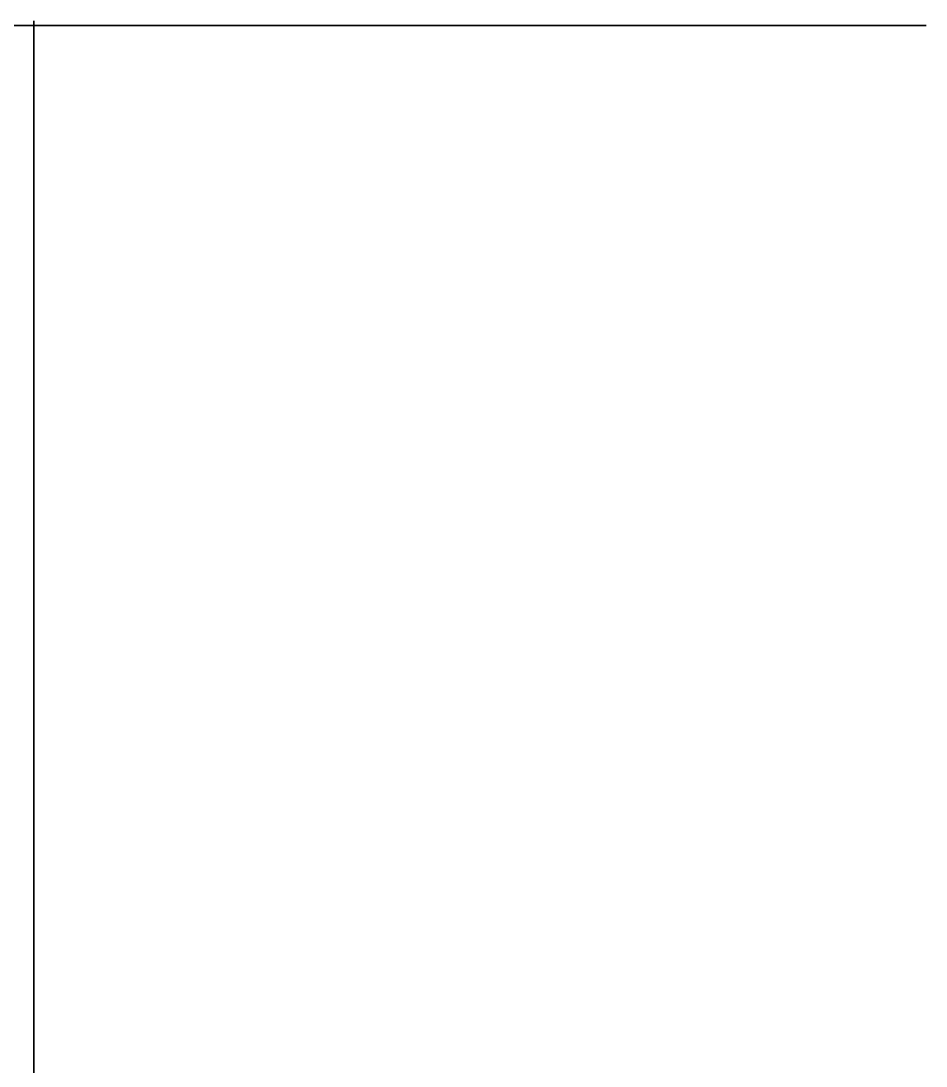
# Model space of a CAD drawing. Extents: x 11992 to 29481, y -6727 to 6811.
# Drawn here: x 14789.47 to 14799.97, y 1863.53 to 1875.65 of the extents above; entities that cross this region are included whole.
import ezdxf

# ---------------------------------------------------------------- set-up
doc = ezdxf.new("R2010")
doc.units = 0
doc.header["$MEASUREMENT"] = 0
doc.layers.get('0').update_dxf_attribs({"color": 8, "linetype": 'CONTINUOUS'})

msp = doc.modelspace()

# ---------------------------------------------------------------- linework, layer by layer
for p, q in [((14789.232, 1875.597, -1947.149), (14789.537, 1875.597, -1948.155)), ((14789.592, 1875.597, -2113.216), (14789.291, 1875.597, -2114.229)), ((14789.537, 1875.597, -1948.155), (14789.845, 1875.597, -1949.16)), ((14789.896, 1875.597, -2112.203), (14789.592, 1875.597, -2113.216)), ((14789.625, 1875.478, -2018.859), (14789.625, 1875.648, -2031.655)), ((14789.625, 1875.648, -2031.655), (14789.625, 1875.435, -2044.45)), ((14789.845, 1875.597, -1949.16), (14790.155, 1875.597, -1950.165)), ((14790.202, 1875.597, -2111.191), (14789.896, 1875.597, -2112.203)), ((14790.155, 1875.597, -1950.165), (14790.466, 1875.597, -1951.169)), ((14790.508, 1875.597, -2110.179), (14790.202, 1875.597, -2111.191)), ((14790.466, 1875.597, -1951.169), (14790.778, 1875.597, -1952.173)), ((14790.815, 1875.597, -2109.167), (14790.508, 1875.597, -2110.179)), ((14790.778, 1875.597, -1952.173), (14791.089, 1875.597, -1953.177)), ((14791.122, 1875.597, -2108.156), (14790.815, 1875.597, -2109.167)), ((14791.089, 1875.597, -1953.177), (14791.398, 1875.597, -1954.181)), ((14791.427, 1875.597, -2107.144), (14791.122, 1875.597, -2108.156)), ((14791.398, 1875.597, -1954.181), (14791.706, 1875.597, -1955.187)), ((14791.73, 1875.597, -2106.131), (14791.427, 1875.597, -2107.144)), ((14791.706, 1875.597, -1955.187), (14792.01, 1875.597, -1956.193)), ((14792.031, 1875.597, -2105.117), (14791.73, 1875.597, -2106.131)), ((14792.01, 1875.597, -1956.193), (14792.311, 1875.597, -1957.2)), ((14792.327, 1875.597, -2104.103), (14792.031, 1875.597, -2105.117)), ((14792.311, 1875.597, -1957.2), (14792.608, 1875.597, -1958.208)), ((14792.619, 1875.597, -2103.087), (14792.327, 1875.597, -2104.103)), ((14792.608, 1875.597, -1958.208), (14792.734, 1875.597, -1958.642)), ((14792.746, 1875.597, -2102.642), (14792.619, 1875.597, -2103.087)), ((14792.734, 1875.597, -1958.642), (14792.858, 1875.597, -1959.075)), ((14792.87, 1875.597, -2102.198), (14792.746, 1875.597, -2102.642)), ((14792.858, 1875.597, -1959.075), (14792.982, 1875.597, -1959.509)), ((14792.994, 1875.597, -2101.752), (14792.87, 1875.597, -2102.198)), ((14792.982, 1875.597, -1959.509), (14793.105, 1875.597, -1959.944)), ((14793.117, 1875.597, -2101.307), (14792.994, 1875.597, -2101.752)), ((14793.105, 1875.597, -1959.944), (14793.226, 1875.597, -1960.379)), ((14793.238, 1875.597, -2100.861), (14793.117, 1875.597, -2101.307)), ((14793.226, 1875.597, -1960.379), (14793.346, 1875.597, -1960.814)), ((14793.358, 1875.597, -2100.415), (14793.238, 1875.597, -2100.861)), ((14793.346, 1875.597, -1960.814), (14793.465, 1875.597, -1961.249)), ((14793.478, 1875.597, -2099.969), (14793.358, 1875.597, -2100.415)), ((14793.465, 1875.597, -1961.249), (14793.583, 1875.597, -1961.685)), ((14793.595, 1875.597, -2099.522), (14793.478, 1875.597, -2099.969)), ((14793.583, 1875.597, -1961.685), (14793.7, 1875.597, -1962.121)), ((14793.712, 1875.597, -2099.075), (14793.595, 1875.597, -2099.522)), ((14793.7, 1875.597, -1962.121), (14793.815, 1875.597, -1962.557)), ((14793.827, 1875.597, -2098.628), (14793.712, 1875.597, -2099.075)), ((14793.815, 1875.597, -1962.557), (14793.928, 1875.597, -1962.994)), ((14793.941, 1875.597, -2098.18), (14793.827, 1875.597, -2098.628)), ((14793.928, 1875.597, -1962.994), (14794.041, 1875.597, -1963.431)), ((14794.053, 1875.597, -2097.732), (14793.941, 1875.597, -2098.18)), ((14794.041, 1875.597, -1963.431), (14794.357, 1875.597, -1964.697)), ((14794.369, 1875.597, -2096.442), (14794.053, 1875.597, -2097.732)), ((14794.357, 1875.597, -1964.697), (14794.661, 1875.597, -1965.967)), ((14794.672, 1875.597, -2095.149), (14794.369, 1875.597, -2096.442)), ((14794.661, 1875.597, -1965.967), (14794.953, 1875.597, -1967.239)), ((14794.964, 1875.597, -2093.853), (14794.672, 1875.597, -2095.149)), ((14794.953, 1875.597, -1967.239), (14795.233, 1875.597, -1968.514)), ((14795.244, 1875.597, -2092.555), (14794.964, 1875.597, -2093.853)), ((14795.233, 1875.597, -1968.514), (14795.501, 1875.597, -1969.791)), ((14795.513, 1875.597, -2091.255), (14795.244, 1875.597, -2092.555)), ((14795.501, 1875.597, -1969.791), (14795.757, 1875.597, -1971.071)), ((14795.77, 1875.597, -2089.952), (14795.513, 1875.597, -2091.255)), ((14795.757, 1875.597, -1971.071), (14796.002, 1875.597, -1972.354)), ((14796.015, 1875.597, -2088.647), (14795.77, 1875.597, -2089.952)), ((14796.002, 1875.597, -1972.354), (14796.236, 1875.597, -1973.638)), ((14796.249, 1875.597, -2087.34), (14796.015, 1875.597, -2088.647)), ((14796.236, 1875.597, -1973.638), (14796.458, 1875.597, -1974.924)), ((14796.472, 1875.597, -2086.03), (14796.249, 1875.597, -2087.34)), ((14796.458, 1875.597, -1974.924), (14796.67, 1875.597, -1976.212)), ((14796.683, 1875.597, -2084.719), (14796.472, 1875.597, -2086.03)), ((14796.67, 1875.597, -1976.212), (14796.87, 1875.597, -1977.502)), ((14796.884, 1875.597, -2083.407), (14796.683, 1875.597, -2084.719)), ((14796.87, 1875.597, -1977.502), (14797.06, 1875.597, -1978.794)), ((14797.072, 1875.597, -2082.092), (14796.884, 1875.597, -2083.407)), ((14797.06, 1875.597, -1978.794), (14797.18, 1875.597, -1979.657)), ((14797.193, 1875.597, -2081.215), (14797.072, 1875.597, -2082.092)), ((14797.18, 1875.597, -1979.657), (14797.296, 1875.597, -1980.52)), ((14797.308, 1875.597, -2080.336), (14797.193, 1875.597, -2081.215)), ((14797.296, 1875.597, -1980.52), (14797.408, 1875.597, -1981.384)), ((14797.418, 1875.597, -2079.458), (14797.308, 1875.597, -2080.336)), ((14797.408, 1875.597, -1981.384), (14797.515, 1875.597, -1982.248)), ((14797.525, 1875.597, -2078.578), (14797.418, 1875.597, -2079.458)), ((14797.515, 1875.597, -1982.248), (14797.618, 1875.597, -1983.113)), ((14797.627, 1875.597, -2077.699), (14797.525, 1875.597, -2078.578)), ((14797.618, 1875.597, -1983.113), (14797.718, 1875.597, -1983.979)), ((14797.725, 1875.597, -2076.818), (14797.627, 1875.597, -2077.699)), ((14797.718, 1875.597, -1983.979), (14797.813, 1875.597, -1984.845)), ((14797.819, 1875.597, -2075.938), (14797.725, 1875.597, -2076.818)), ((14797.813, 1875.597, -1984.845), (14797.905, 1875.597, -1985.711)), ((14797.91, 1875.597, -2075.057), (14797.819, 1875.597, -2075.938)), ((14797.905, 1875.597, -1985.711), (14797.993, 1875.597, -1986.577)), ((14797.998, 1875.597, -2074.175), (14797.91, 1875.597, -2075.057)), ((14797.993, 1875.597, -1986.577), (14798.079, 1875.597, -1987.444)), ((14798.083, 1875.597, -2073.293), (14797.998, 1875.597, -2074.175)), ((14798.079, 1875.597, -1987.444), (14798.161, 1875.597, -1988.312)), ((14798.165, 1875.597, -2072.411), (14798.083, 1875.597, -2073.293)), ((14798.161, 1875.597, -1988.312), (14798.24, 1875.597, -1989.179)), ((14798.245, 1875.597, -2071.529), (14798.165, 1875.597, -2072.411)), ((14798.24, 1875.597, -1989.179), (14798.277, 1875.597, -1989.597)), ((14798.343, 1875.597, -2070.399), (14798.245, 1875.597, -2071.529)), ((14798.277, 1875.597, -1989.597), (14798.314, 1875.597, -1990.015)), ((14798.314, 1875.597, -1990.015), (14798.349, 1875.597, -1990.432)), ((14798.438, 1875.597, -2069.269), (14798.343, 1875.597, -2070.399)), ((14798.349, 1875.597, -1990.432), (14798.385, 1875.597, -1990.85)), ((14798.385, 1875.597, -1990.85), (14798.419, 1875.597, -1991.268)), ((14798.419, 1875.597, -1991.268), (14798.453, 1875.597, -1991.686)), ((14798.529, 1875.597, -2068.138), (14798.438, 1875.597, -2069.269)), ((14798.453, 1875.597, -1991.686), (14798.487, 1875.597, -1992.104)), ((14798.487, 1875.597, -1992.104), (14798.52, 1875.597, -1992.522)), ((14798.52, 1875.597, -1992.522), (14798.553, 1875.597, -1992.94)), ((14798.616, 1875.597, -2067.007), (14798.529, 1875.597, -2068.138)), ((14798.553, 1875.597, -1992.94), (14798.585, 1875.597, -1993.358)), ((14798.585, 1875.597, -1993.358), (14798.616, 1875.597, -1993.776)), ((14798.616, 1875.597, -1993.776), (14798.648, 1875.597, -1994.194)), ((14798.7, 1875.597, -2065.876), (14798.616, 1875.597, -2067.007)), ((14798.648, 1875.597, -1994.194), (14798.695, 1875.597, -1994.834)), ((14798.695, 1875.597, -1994.834), (14798.741, 1875.597, -1995.475)), ((14798.781, 1875.597, -2064.745), (14798.7, 1875.597, -2065.876)), ((14798.741, 1875.597, -1995.475), (14798.786, 1875.597, -1996.115)), ((14798.859, 1875.597, -2063.613), (14798.781, 1875.597, -2064.745)), ((14798.786, 1875.597, -1996.115), (14798.83, 1875.597, -1996.756)), ((14798.83, 1875.597, -1996.756), (14798.874, 1875.597, -1997.397)), ((14798.934, 1875.597, -2062.481), (14798.859, 1875.597, -2063.613)), ((14798.874, 1875.597, -1997.397), (14798.916, 1875.597, -1998.037)), ((14798.916, 1875.597, -1998.037), (14798.957, 1875.597, -1998.678)), ((14799.005, 1875.597, -2061.349), (14798.934, 1875.597, -2062.481)), ((14798.957, 1875.597, -1998.678), (14798.998, 1875.597, -1999.319)), ((14798.998, 1875.597, -1999.319), (14799.038, 1875.597, -1999.96)), ((14799.074, 1875.597, -2060.217), (14799.005, 1875.597, -2061.349)), ((14799.038, 1875.597, -1999.96), (14799.077, 1875.597, -2000.601)), ((14799.141, 1875.597, -2059.084), (14799.074, 1875.597, -2060.217)), ((14799.077, 1875.597, -2000.601), (14799.114, 1875.597, -2001.242)), ((14799.114, 1875.597, -2001.242), (14799.152, 1875.597, -2001.883)), ((14799.204, 1875.597, -2057.952), (14799.141, 1875.597, -2059.084)), ((14799.152, 1875.597, -2001.883), (14799.28, 1875.597, -2004.214)), ((14799.327, 1875.597, -2055.615), (14799.204, 1875.597, -2057.952)), ((14799.28, 1875.597, -2004.214), (14799.398, 1875.597, -2006.546)), ((14799.44, 1875.597, -2053.278), (14799.327, 1875.597, -2055.615)), ((14799.398, 1875.597, -2006.546), (14799.504, 1875.597, -2008.879)), ((14799.543, 1875.597, -2050.941), (14799.44, 1875.597, -2053.278)), ((14799.504, 1875.597, -2008.879), (14799.6, 1875.597, -2011.212)), ((14799.634, 1875.597, -2048.602), (14799.543, 1875.597, -2050.941)), ((14799.6, 1875.597, -2011.212), (14799.686, 1875.597, -2013.546)), ((14799.715, 1875.597, -2046.264), (14799.634, 1875.597, -2048.602)), ((14799.686, 1875.597, -2013.546), (14799.759, 1875.597, -2015.88)), ((14799.784, 1875.597, -2043.925), (14799.715, 1875.597, -2046.264)), ((14799.759, 1875.597, -2015.88), (14799.823, 1875.597, -2018.214)), ((14799.843, 1875.597, -2041.586), (14799.784, 1875.597, -2043.925)), ((14799.823, 1875.597, -2018.214), (14799.875, 1875.597, -2020.549)), ((14799.892, 1875.597, -2039.247), (14799.843, 1875.597, -2041.586)), ((14799.875, 1875.597, -2020.549), (14799.916, 1875.597, -2022.883)), ((14799.929, 1875.597, -2036.907), (14799.892, 1875.597, -2039.247)), ((14799.916, 1875.597, -2022.883), (14799.946, 1875.597, -2025.218)), ((14799.954, 1875.597, -2034.568), (14799.929, 1875.597, -2036.907)), ((14799.946, 1875.597, -2025.218), (14799.965, 1875.597, -2027.553)), ((14799.969, 1875.597, -2032.228), (14799.954, 1875.597, -2034.568)), ((14799.965, 1875.597, -2027.553), (14799.973, 1875.597, -2029.888)), ((14799.973, 1875.597, -2029.888), (14799.969, 1875.597, -2032.228)), ((14789.625, 1874.923, -2006.062), (14789.625, 1875.478, -2018.859)), ((14789.625, 1875.435, -2044.45), (14789.625, 1874.837, -2057.245)), ((14789.625, 1873.985, -1993.265), (14789.625, 1874.923, -2006.062)), ((14789.625, 1874.837, -2057.245), (14789.625, 1873.855, -2070.039)), ((14789.625, 1874.444, -2441.52), (14789.625, 1874.445, -2441.586)), ((14789.625, 1874.445, -2441.586), (14789.625, 1874.442, -2441.652)), ((14789.625, 1874.439, -2441.455), (14789.625, 1874.444, -2441.52)), ((14789.625, 1874.442, -2441.652), (14789.625, 1874.434, -2441.718)), ((14789.625, 1874.43, -2441.39), (14789.625, 1874.439, -2441.455)), ((14789.625, 1874.434, -2441.718), (14789.625, 1874.423, -2441.783)), ((14789.625, 1874.417, -2441.327), (14789.625, 1874.43, -2441.39)), ((14789.625, 1874.423, -2441.783), (14789.625, 1874.408, -2441.848)), ((14789.625, 1874.362, -2441.085), (14789.625, 1874.418, -2441.327)), ((14789.625, 1874.408, -2441.848), (14789.625, 1874.389, -2441.911)), ((14789.625, 1874.389, -2441.911), (14789.625, 1874.367, -2441.974)), ((14789.625, 1874.367, -2441.974), (14789.625, 1874.341, -2442.035)), ((14789.625, 1874.306, -2440.844), (14789.625, 1874.362, -2441.085)), ((14789.625, 1874.341, -2442.035), (14789.625, 1874.311, -2442.093)), ((14789.625, 1874.311, -2442.093), (14789.625, 1874.275, -2442.155)), ((14789.625, 1874.25, -2440.602), (14789.625, 1874.306, -2440.844)), ((14789.625, 1874.275, -2442.155), (14789.625, 1874.235, -2442.215)), ((14789.625, 1874.193, -2440.361), (14789.625, 1874.25, -2440.602)), ((14789.625, 1874.235, -2442.215), (14789.625, 1874.192, -2442.272)), ((14789.625, 1874.137, -2440.119), (14789.625, 1874.193, -2440.361)), ((14789.625, 1874.192, -2442.272), (14789.625, 1874.145, -2442.326)), ((14789.625, 1874.145, -2442.326), (14789.625, 1874.095, -2442.378)), ((14789.625, 1874.081, -2439.878), (14789.625, 1874.137, -2440.119)), ((14789.625, 1874.095, -2442.378), (14789.625, 1874.043, -2442.428)), ((14789.625, 1874.025, -2439.636), (14789.625, 1874.081, -2439.878)), ((14789.625, 1874.043, -2442.428), (14789.625, 1873.988, -2442.475)), ((14789.625, 1873.968, -2439.395), (14789.625, 1874.025, -2439.636)), ((14789.625, 1873.988, -2442.475), (14789.625, 1873.932, -2442.52)), ((14789.625, 1872.661, -1980.467), (14789.625, 1873.985, -1993.265)), ((14789.625, 1873.912, -2439.153), (14789.625, 1873.968, -2439.395)), ((14789.625, 1873.932, -2442.52), (14789.625, 1873.873, -2442.564)), ((14789.625, 1873.856, -2438.912), (14789.625, 1873.912, -2439.153)), ((14789.625, 1873.873, -2442.564), (14789.625, 1873.813, -2442.605)), ((14789.625, 1873.8, -2438.67), (14789.625, 1873.856, -2438.912)), ((14789.625, 1873.855, -2070.039), (14789.625, 1872.488, -2082.832)), ((14789.625, 1873.813, -2442.605), (14789.625, 1873.752, -2442.645)), ((14789.625, 1873.743, -2438.429), (14789.625, 1873.8, -2438.67)), ((14789.625, 1873.752, -2442.645), (14789.625, 1873.689, -2442.682)), ((14789.625, 1873.724, -2438.357), (14789.625, 1873.743, -2438.429)), ((14789.625, 1873.7, -2438.288), (14789.625, 1873.724, -2438.357)), ((14789.625, 1873.672, -2438.221), (14789.625, 1873.7, -2438.288)), ((14789.625, 1873.689, -2442.682), (14789.625, 1873.639, -2442.711)), ((14789.625, 1873.638, -2438.156), (14789.625, 1873.672, -2438.221)), ((14789.625, 1873.639, -2442.711), (14789.625, 1873.589, -2442.739)), ((14789.625, 1873.6, -2438.093), (14789.625, 1873.638, -2438.156)), ((14789.625, 1873.559, -2438.033), (14789.625, 1873.6, -2438.093)), ((14789.625, 1873.589, -2442.739), (14789.625, 1873.538, -2442.765)), ((14789.625, 1873.513, -2437.976), (14789.625, 1873.559, -2438.033)), ((14789.625, 1873.538, -2442.765), (14789.625, 1873.487, -2442.791)), ((14789.625, 1873.463, -2437.921), (14789.625, 1873.513, -2437.976)), ((14789.625, 1873.487, -2442.791), (14789.625, 1873.436, -2442.816)), ((14789.625, 1873.411, -2437.871), (14789.625, 1873.463, -2437.921)), ((14789.625, 1873.436, -2442.816), (14789.625, 1873.384, -2442.841)), ((14789.625, 1873.355, -2437.823), (14789.625, 1873.411, -2437.871)), ((14789.625, 1873.384, -2442.841), (14789.625, 1873.333, -2442.865)), ((14789.625, 1873.296, -2437.78), (14789.625, 1873.355, -2437.823)), ((14789.625, 1873.342, -2436.627), (14789.625, 1873.349, -2436.732)), ((14789.625, 1873.349, -2436.732), (14789.625, 1873.347, -2436.835)), ((14789.625, 1873.347, -2436.835), (14789.625, 1873.336, -2436.934)), ((14789.625, 1873.327, -2436.518), (14789.625, 1873.342, -2436.627)), ((14789.625, 1873.336, -2436.934), (14789.625, 1873.316, -2437.03)), ((14789.625, 1873.333, -2442.865), (14789.625, 1873.281, -2442.888)), ((14789.625, 1871.805, -2429.048), (14789.625, 1873.327, -2436.518)), ((14789.625, 1873.316, -2437.03), (14789.625, 1873.287, -2437.122)), ((14789.625, 1873.234, -2437.74), (14789.625, 1873.296, -2437.78)), ((14789.625, 1873.287, -2437.122), (14789.625, 1873.25, -2437.211)), ((14789.625, 1873.281, -2442.888), (14789.625, 1873.228, -2442.911)), ((14789.625, 1873.25, -2437.211), (14789.625, 1873.203, -2437.297)), ((14789.625, 1873.201, -2437.721), (14789.625, 1873.234, -2437.74)), ((14789.625, 1873.228, -2442.911), (14789.625, 1873.176, -2442.933)), ((14789.625, 1873.203, -2437.297), (14789.625, 1873.147, -2437.38)), ((14789.625, 1873.168, -2437.703), (14789.625, 1873.201, -2437.721)), ((14789.625, 1873.176, -2442.933), (14789.625, 1873.123, -2442.955)), ((14789.625, 1873.134, -2437.686), (14789.625, 1873.168, -2437.703)), ((14789.625, 1873.147, -2437.38), (14789.625, 1873.082, -2437.459)), ((14789.625, 1873.1, -2437.671), (14789.625, 1873.134, -2437.686)), ((14789.625, 1873.123, -2442.955), (14789.625, 1873.07, -2442.976)), ((14789.625, 1873.065, -2437.656), (14789.625, 1873.1, -2437.671)), ((14789.625, 1873.082, -2437.459), (14789.625, 1873.009, -2437.535)), ((14789.625, 1873.07, -2442.976), (14789.625, 1872.998, -2443.005)), ((14789.625, 1873.03, -2437.642), (14789.625, 1873.065, -2437.656)), ((14789.625, 1864.302, -2393.214), (14789.625, 1873.063, -2436.385)), ((14789.625, 1872.994, -2437.63), (14789.625, 1873.03, -2437.642)), ((14789.625, 1873.009, -2437.535), (14789.625, 1872.926, -2437.608)), ((14789.625, 1872.998, -2443.005), (14789.625, 1872.926, -2443.034)), ((14789.625, 1872.958, -2437.618), (14789.625, 1872.994, -2437.63)), ((14789.625, 1872.922, -2437.607), (14789.625, 1872.958, -2437.618)), ((14789.625, 1872.926, -2443.034), (14789.625, 1872.854, -2443.061)), ((14789.625, 1872.885, -2437.597), (14789.625, 1872.922, -2437.607)), ((14789.625, 1861.968, -2382.668), (14789.625, 1872.888, -2436.366)), ((14789.625, 1872.849, -2437.588), (14789.625, 1872.885, -2437.597)), ((14789.625, 1872.854, -2443.061), (14789.625, 1872.782, -2443.089)), ((14789.625, 1872.812, -2437.579), (14789.625, 1872.849, -2437.588)), ((14789.625, 1872.79, -2437.575), (14789.625, 1872.812, -2437.579)), ((14789.625, 1872.768, -2437.571), (14789.625, 1872.79, -2437.575)), ((14789.625, 1872.782, -2443.089), (14789.625, 1872.709, -2443.116)), ((14789.625, 1872.746, -2437.567), (14789.625, 1872.768, -2437.571)), ((14789.625, 1872.725, -2437.563), (14789.625, 1872.746, -2437.567)), ((14789.625, 1872.703, -2437.559), (14789.625, 1872.725, -2437.563)), ((14789.625, 1872.709, -2443.116), (14789.625, 1872.636, -2443.143)), ((14789.625, 1872.681, -2437.556), (14789.625, 1872.703, -2437.559)), ((14789.625, 1872.659, -2437.553), (14789.625, 1872.681, -2437.556)), ((14789.625, 1870.954, -1967.669), (14789.625, 1872.661, -1980.467)), ((14789.625, 1872.637, -2437.55), (14789.625, 1872.659, -2437.553)), ((14789.625, 1872.615, -2437.548), (14789.625, 1872.637, -2437.55)), ((14789.625, 1872.636, -2443.143), (14789.625, 1872.563, -2443.169)), ((14789.625, 1872.592, -2437.545), (14789.625, 1872.615, -2437.548)), ((14789.625, 1872.57, -2437.543), (14789.625, 1872.592, -2437.545)), ((14789.625, 1872.548, -2437.541), (14789.625, 1872.57, -2437.543)), ((14789.625, 1872.563, -2443.169), (14789.625, 1872.49, -2443.195)), ((14789.625, 1872.522, -2437.539), (14789.625, 1872.548, -2437.541)), ((14789.625, 1872.497, -2437.537), (14789.625, 1872.522, -2437.539)), ((14789.625, 1872.471, -2437.535), (14789.625, 1872.497, -2437.537)), ((14789.625, 1872.49, -2443.195), (14789.625, 1872.417, -2443.221)), ((14789.625, 1872.488, -2082.832), (14789.625, 1870.738, -2095.624)), ((14789.625, 1872.445, -2437.534), (14789.625, 1872.471, -2437.535)), ((14789.625, 1872.419, -2437.532), (14789.625, 1872.445, -2437.534)), ((14789.625, 1872.393, -2437.531), (14789.625, 1872.419, -2437.532)), ((14789.625, 1872.417, -2443.221), (14789.625, 1872.344, -2443.246)), ((14789.625, 1872.367, -2437.53), (14789.625, 1872.393, -2437.531)), ((14789.625, 1861.329, -2382.668), (14789.625, 1872.381, -2436.366)), ((14789.625, 1872.341, -2437.53), (14789.625, 1872.367, -2437.53)), ((14789.625, 1872.344, -2443.246), (14789.625, 1872.27, -2443.271)), ((14789.625, 1872.315, -2437.529), (14789.625, 1872.341, -2437.53)), ((14789.625, 1872.289, -2437.529), (14789.625, 1872.315, -2437.529)), ((14789.625, 1872.263, -2437.529), (14789.625, 1872.289, -2437.529)), ((14789.625, 1872.27, -2443.271), (14789.625, 1872.197, -2443.296)), ((14789.625, 1872.238, -2437.529), (14789.625, 1872.263, -2437.529)), ((14789.625, 1872.124, -2437.53), (14789.625, 1872.238, -2437.529)), ((14789.625, 1872.197, -2443.296), (14789.625, 1872.01, -2443.357)), ((14789.625, 1872.01, -2437.533), (14789.625, 1872.124, -2437.53)), ((14789.625, 1860.929, -2382.65), (14789.625, 1872.083, -2436.385)), ((14789.625, 1871.897, -2437.539), (14789.625, 1872.01, -2437.533)), ((14789.625, 1872.01, -2443.357), (14789.625, 1871.822, -2443.416)), ((14789.625, 1871.784, -2437.545), (14789.625, 1871.897, -2437.539)), ((14789.625, 1871.822, -2443.416), (14789.625, 1871.634, -2443.473)), ((14789.625, 1870.284, -2421.578), (14789.625, 1871.805, -2429.048)), ((14789.625, 1871.671, -2437.554), (14789.625, 1871.784, -2437.545)), ((14789.625, 1871.557, -2437.563), (14789.625, 1871.671, -2437.554)), ((14789.625, 1871.634, -2443.473), (14789.625, 1871.446, -2443.529)), ((14789.625, 1871.444, -2437.574), (14789.625, 1871.557, -2437.563)), ((14789.625, 1871.446, -2443.529), (14789.625, 1871.257, -2443.583)), ((14789.625, 1871.332, -2437.587), (14789.625, 1871.444, -2437.574)), ((14789.625, 1871.219, -2437.6), (14789.625, 1871.332, -2437.587)), ((14789.625, 1871.257, -2443.583), (14789.625, 1871.068, -2443.636)), ((14789.625, 1871.106, -2437.614), (14789.625, 1871.219, -2437.6)), ((14789.625, 1870.994, -2437.629), (14789.625, 1871.106, -2437.614)), ((14789.625, 1871.068, -2443.636), (14789.625, 1870.878, -2443.687)), ((14789.625, 1870.881, -2437.645), (14789.625, 1870.994, -2437.629)), ((14789.625, 1868.862, -1954.87), (14789.625, 1870.954, -1967.669)), ((14789.625, 1870.728, -2437.667), (14789.625, 1870.881, -2437.645)), ((14789.625, 1870.878, -2443.687), (14789.625, 1870.688, -2443.737)), ((14789.625, 1870.738, -2095.624), (14789.625, 1868.603, -2108.416)), ((14789.625, 1870.575, -2437.69), (14789.625, 1870.728, -2437.667)), ((14789.625, 1870.688, -2443.737), (14789.625, 1870.498, -2443.785)), ((14789.625, 1870.422, -2437.715), (14789.625, 1870.575, -2437.69)), ((14789.625, 1870.498, -2443.785), (14789.625, 1870.307, -2443.833)), ((14789.625, 1870.269, -2437.74), (14789.625, 1870.422, -2437.715)), ((14789.625, 1870.307, -2443.833), (14789.625, 1870.116, -2443.879)), ((14789.625, 1868.764, -2414.108), (14789.625, 1870.284, -2421.578)), ((14789.625, 1870.117, -2437.766), (14789.625, 1870.269, -2437.74)), ((14789.625, 1869.964, -2437.794), (14789.625, 1870.117, -2437.766)), ((14789.625, 1870.116, -2443.879), (14789.625, 1869.925, -2443.924)), ((14789.625, 1869.812, -2437.822), (14789.625, 1869.964, -2437.794)), ((14789.625, 1869.925, -2443.924), (14789.625, 1869.73, -2443.969)), ((14789.625, 1869.66, -2437.851), (14789.625, 1869.812, -2437.822)), ((14789.625, 1869.73, -2443.969), (14789.625, 1869.534, -2444.013)), ((14789.625, 1869.508, -2437.881), (14789.625, 1869.66, -2437.851)), ((14789.625, 1869.534, -2444.013), (14789.625, 1869.338, -2444.056)), ((14789.625, 1869.356, -2437.912), (14789.625, 1869.508, -2437.881)), ((14789.625, 1869.205, -2437.943), (14789.625, 1869.356, -2437.912)), ((14789.625, 1869.338, -2444.056), (14789.625, 1869.141, -2444.098)), ((14789.625, 1869.054, -2437.975), (14789.625, 1869.205, -2437.943)), ((14789.625, 1869.141, -2444.098), (14789.625, 1868.944, -2444.138)), ((14789.625, 1868.894, -2438.01), (14789.625, 1869.054, -2437.975)), ((14789.625, 1868.944, -2444.138), (14789.625, 1868.747, -2444.178)), ((14789.625, 1868.734, -2438.046), (14789.625, 1868.894, -2438.01)), ((14789.625, 1868.863, -1954.87), (14789.625, 1868.742, -1954.198)), ((14789.625, 1867.245, -2406.637), (14789.625, 1868.764, -2414.108)), ((14789.625, 1868.747, -2444.178), (14789.625, 1868.55, -2444.215)), ((14789.625, 1868.742, -1954.198), (14789.625, 1868.621, -1953.527)), ((14789.625, 1868.575, -2438.082), (14789.625, 1868.734, -2438.046)), ((14789.625, 1868.621, -1953.527), (14789.625, 1868.498, -1952.856)), ((14789.625, 1868.502, -2108.968), (14789.625, 1868.603, -2108.416)), ((14789.625, 1868.415, -2438.119), (14789.625, 1868.575, -2438.082)), ((14789.625, 1868.55, -2444.215), (14789.625, 1868.353, -2444.251)), ((14789.625, 1868.401, -2109.518), (14789.625, 1868.502, -2108.968)), ((14789.625, 1868.498, -1952.856), (14789.625, 1868.374, -1952.186)), ((14789.625, 1868.256, -2438.158), (14789.625, 1868.415, -2438.119)), ((14789.625, 1868.299, -2110.069), (14789.625, 1868.401, -2109.518)), ((14789.625, 1868.374, -1952.186), (14789.625, 1868.25, -1951.515)), ((14789.625, 1868.353, -2444.251), (14789.625, 1868.155, -2444.286)), ((14789.625, 1868.196, -2110.62), (14789.625, 1868.299, -2110.069)), ((14789.625, 1868.097, -2438.197), (14789.625, 1868.256, -2438.158)), ((14789.625, 1868.25, -1951.515), (14789.625, 1868.124, -1950.845)), ((14789.625, 1868.092, -2111.17), (14789.625, 1868.196, -2110.62)), ((14789.625, 1868.155, -2444.286), (14789.625, 1867.957, -2444.318)), ((14789.625, 1868.124, -1950.845), (14789.625, 1867.997, -1950.175)), ((14789.625, 1867.939, -2438.236), (14789.625, 1868.097, -2438.197)), ((14789.625, 1867.988, -2111.721), (14789.625, 1868.092, -2111.17)), ((14789.625, 1867.997, -1950.175), (14789.625, 1867.869, -1949.505)), ((14789.625, 1867.883, -2112.271), (14789.625, 1867.988, -2111.721)), ((14789.625, 1867.957, -2444.318), (14789.625, 1867.758, -2444.349)), ((14789.625, 1867.78, -2438.277), (14789.625, 1867.939, -2438.236)), ((14789.625, 1867.777, -2112.821), (14789.625, 1867.883, -2112.271)), ((14789.625, 1867.869, -1949.505), (14789.625, 1867.74, -1948.835)), ((14789.625, 1867.622, -2438.318), (14789.625, 1867.78, -2438.277)), ((14789.625, 1867.671, -2113.371), (14789.625, 1867.777, -2112.821)), ((14789.625, 1867.758, -2444.349), (14789.625, 1867.56, -2444.378)), ((14789.625, 1867.74, -1948.835), (14789.625, 1867.61, -1948.166)), ((14789.625, 1867.564, -2113.92), (14789.625, 1867.671, -2113.371)), ((14789.625, 1867.464, -2438.361), (14789.625, 1867.622, -2438.318)), ((14789.625, 1867.61, -1948.166), (14789.625, 1867.479, -1947.497)), ((14789.625, 1867.456, -2114.47), (14789.625, 1867.564, -2113.92)), ((14789.625, 1867.56, -2444.378), (14789.625, 1867.483, -2444.389)), ((14789.625, 1867.483, -2444.389), (14789.625, 1867.405, -2444.399)), ((14789.625, 1867.479, -1947.497), (14789.625, 1867.347, -1946.827)), ((14789.625, 1867.306, -2438.404), (14789.625, 1867.464, -2438.361)), ((14789.625, 1867.347, -2115.02), (14789.625, 1867.456, -2114.47)), ((14789.625, 1867.405, -2444.399), (14789.625, 1867.328, -2444.409)), ((14789.625, 1867.347, -1946.827), (14789.625, 1867.289, -1946.554)), ((14789.625, 1867.281, -2115.329), (14789.625, 1867.347, -2115.02)), ((14789.625, 1867.328, -2444.409), (14789.625, 1867.251, -2444.419)), ((14789.625, 1867.149, -2438.448), (14789.625, 1867.306, -2438.404)), ((14789.625, 1867.289, -1946.554), (14789.625, 1867.225, -1946.283)), ((14789.625, 1867.207, -2115.636), (14789.625, 1867.281, -2115.329)), ((14789.625, 1867.251, -2444.419), (14789.625, 1867.174, -2444.428)), ((14789.625, 1865.726, -2399.167), (14789.625, 1867.245, -2406.637)), ((14789.625, 1867.225, -1946.283), (14789.625, 1867.153, -1946.013)), ((14789.625, 1867.123, -2115.942), (14789.625, 1867.207, -2115.636)), ((14789.625, 1867.174, -2444.428), (14789.625, 1867.097, -2444.437)), ((14789.625, 1867.153, -1946.013), (14789.625, 1867.075, -1945.744)), ((14789.625, 1867.013, -2438.487), (14789.625, 1867.149, -2438.448)), ((14789.625, 1867.031, -2116.245), (14789.625, 1867.123, -2115.942)), ((14789.625, 1867.097, -2444.437), (14789.625, 1867.019, -2444.446)), ((14789.625, 1867.075, -1945.744), (14789.625, 1866.99, -1945.478)), ((14789.625, 1866.929, -2116.545), (14789.625, 1867.031, -2116.245)), ((14789.625, 1867.019, -2444.446), (14789.625, 1866.942, -2444.453)), ((14789.625, 1866.878, -2438.526), (14789.625, 1867.013, -2438.487)), ((14789.625, 1866.99, -1945.478), (14789.625, 1866.898, -1945.214)), ((14789.625, 1866.942, -2444.453), (14789.625, 1866.865, -2444.461)), ((14789.625, 1866.819, -2116.843), (14789.625, 1866.929, -2116.545)), ((14789.625, 1866.898, -1945.214), (14789.625, 1866.799, -1944.952)), ((14789.625, 1866.744, -2438.566), (14789.625, 1866.878, -2438.526)), ((14789.625, 1866.865, -2444.461), (14789.625, 1866.787, -2444.468)), ((14789.625, 1866.701, -2117.137), (14789.625, 1866.819, -2116.843)), ((14789.625, 1866.799, -1944.952), (14789.625, 1866.693, -1944.692)), ((14789.625, 1866.787, -2444.468), (14789.625, 1866.709, -2444.474)), ((14789.625, 1866.61, -2438.607), (14789.625, 1866.744, -2438.566)), ((14789.625, 1866.709, -2444.474), (14789.625, 1866.632, -2444.48)), ((14789.625, 1866.574, -2117.428), (14789.625, 1866.701, -2117.137)), ((14789.625, 1866.693, -1944.692), (14789.625, 1866.581, -1944.435)), ((14789.625, 1866.587, -2438.591), (14789.625, 1866.666, -2438.598)), ((14789.625, 1866.632, -2444.48), (14789.625, 1866.575, -2444.484)), ((14789.625, 1866.475, -2438.649), (14789.625, 1866.61, -2438.607)), ((14789.625, 1866.512, -2438.572), (14789.625, 1866.587, -2438.591)), ((14789.625, 1866.581, -1944.435), (14789.625, 1866.462, -1944.181)), ((14789.625, 1866.575, -2444.484), (14789.625, 1866.518, -2444.487)), ((14789.625, 1866.438, -2117.716), (14789.625, 1866.574, -2117.428)), ((14789.625, 1866.518, -2444.487), (14789.625, 1866.462, -2444.49)), ((14789.625, 1866.44, -2438.539), (14789.625, 1866.512, -2438.572)), ((14789.625, 1866.342, -2438.692), (14789.625, 1866.475, -2438.649)), ((14789.625, 1866.462, -2444.49), (14789.625, 1866.405, -2444.493)), ((14789.625, 1866.462, -1944.181), (14789.625, 1866.337, -1943.93)), ((14789.625, 1866.372, -2438.493), (14789.625, 1866.44, -2438.539)), ((14789.625, 1866.294, -2117.999), (14789.625, 1866.438, -2117.716)), ((14789.625, 1866.405, -2444.493), (14789.625, 1866.348, -2444.495)), ((14789.625, 1866.307, -2438.433), (14789.625, 1866.372, -2438.493)), ((14789.625, 1866.348, -2444.495), (14789.625, 1866.292, -2444.496)), ((14789.625, 1866.208, -2438.735), (14789.625, 1866.342, -2438.692)), ((14789.625, 1866.337, -1943.93), (14789.625, 1866.204, -1943.682)), ((14789.625, 1866.245, -2438.361), (14789.625, 1866.307, -2438.433)), ((14789.625, 1866.141, -2118.279), (14789.625, 1866.294, -2117.999)), ((14789.625, 1866.292, -2444.496), (14789.625, 1866.235, -2444.497)), ((14789.625, 1866.188, -2438.276), (14789.625, 1866.245, -2438.361)), ((14789.625, 1866.235, -2444.497), (14789.625, 1866.178, -2444.497)), ((14789.625, 1866.075, -2438.78), (14789.625, 1866.208, -2438.735)), ((14789.625, 1866.204, -1943.682), (14789.625, 1866.061, -1943.429)), ((14789.625, 1866.134, -2438.177), (14789.625, 1866.188, -2438.276)), ((14789.625, 1866.178, -2444.497), (14789.625, 1866.121, -2444.496)), ((14789.625, 1865.98, -2118.554), (14789.625, 1866.141, -2118.279)), ((14789.625, 1866.083, -2438.065), (14789.625, 1866.134, -2438.177)), ((14789.625, 1866.121, -2444.496), (14789.625, 1866.065, -2444.495)), ((14789.625, 1866.036, -2437.94), (14789.625, 1866.083, -2438.065)), ((14789.625, 1865.942, -2438.826), (14789.625, 1866.075, -2438.78)), ((14789.625, 1866.065, -2444.495), (14789.625, 1866.008, -2444.493)), ((14789.625, 1866.061, -1943.429), (14789.625, 1865.91, -1943.18)), ((14789.625, 1865.992, -2437.802), (14789.625, 1866.036, -2437.94)), ((14789.625, 1866.008, -2444.493), (14789.625, 1865.951, -2444.49)), ((14789.625, 1865.952, -2437.651), (14789.625, 1865.992, -2437.802)), ((14789.625, 1865.825, -2118.801), (14789.625, 1865.98, -2118.554)), ((14789.625, 1865.952, -2437.651), (14789.625, 1865.864, -2437.678)), ((14789.625, 1865.951, -2444.49), (14789.625, 1865.911, -2444.487)), ((14789.625, 1865.81, -2438.873), (14789.625, 1865.942, -2438.826)), ((14789.625, 1865.911, -2444.487), (14789.625, 1865.872, -2444.484)), ((14789.625, 1865.91, -1943.18), (14789.625, 1865.752, -1942.934)), ((14789.625, 1865.872, -2444.484), (14789.625, 1865.832, -2444.48)), ((14789.625, 1865.864, -2437.678), (14789.625, 1865.778, -2437.705)), ((14789.625, 1865.832, -2444.48), (14789.625, 1865.793, -2444.476)), ((14789.625, 1865.664, -2119.044), (14789.625, 1865.825, -2118.801)), ((14789.625, 1865.678, -2438.922), (14789.625, 1865.81, -2438.873)), ((14789.625, 1865.793, -2444.476), (14789.625, 1865.754, -2444.471)), ((14789.625, 1865.778, -2437.705), (14789.625, 1865.692, -2437.733)), ((14789.625, 1865.754, -2444.471), (14789.625, 1865.714, -2444.465)), ((14789.625, 1865.752, -1942.934), (14789.625, 1865.587, -1942.693)), ((14789.625, 1864.207, -2391.696), (14789.625, 1865.726, -2399.167)), ((14789.625, 1865.714, -2444.465), (14789.625, 1865.675, -2444.458)), ((14789.625, 1865.692, -2437.733), (14789.625, 1865.608, -2437.76)), ((14789.625, 1865.547, -2438.971), (14789.625, 1865.678, -2438.922)), ((14789.625, 1865.675, -2444.458), (14789.625, 1865.636, -2444.451)), ((14789.625, 1865.496, -2119.283), (14789.625, 1865.664, -2119.044)), ((14789.625, 1865.636, -2444.451), (14789.625, 1865.598, -2444.443)), ((14789.625, 1865.608, -2437.76), (14789.625, 1865.525, -2437.787)), ((14789.625, 1865.598, -2444.443), (14789.625, 1865.559, -2444.434)), ((14789.625, 1865.587, -1942.693), (14789.625, 1865.416, -1942.456)), ((14789.625, 1865.559, -2444.434), (14789.625, 1865.521, -2444.424)), ((14789.625, 1865.478, -2438.998), (14789.625, 1865.547, -2438.971)), ((14789.625, 1865.525, -2437.787), (14789.625, 1865.442, -2437.814)), ((14789.625, 1865.521, -2444.424), (14789.625, 1865.483, -2444.413)), ((14789.625, 1865.321, -2119.517), (14789.625, 1865.496, -2119.283)), ((14789.625, 1865.483, -2444.413), (14789.625, 1865.45, -2444.403)), ((14789.625, 1865.41, -2439.025), (14789.625, 1865.478, -2438.998)), ((14789.625, 1865.45, -2444.403), (14789.625, 1865.418, -2444.392)), ((14789.625, 1865.442, -2437.814), (14789.625, 1865.362, -2437.841)), ((14789.625, 1865.418, -2444.392), (14789.625, 1865.386, -2444.38)), ((14789.625, 1865.416, -1942.456), (14789.625, 1865.238, -1942.224)), ((14789.625, 1865.342, -2439.052), (14789.625, 1865.41, -2439.025)), ((14789.625, 1865.386, -2444.38), (14789.625, 1865.355, -2444.368)), ((14789.625, 1865.362, -2437.841), (14789.625, 1865.282, -2437.868)), ((14789.625, 1865.355, -2444.368), (14789.625, 1865.324, -2444.355)), ((14789.625, 1865.274, -2439.08), (14789.625, 1865.342, -2439.052)), ((14789.625, 1865.324, -2444.355), (14789.625, 1865.293, -2444.34)), ((14789.625, 1865.139, -2119.747), (14789.625, 1865.321, -2119.517)), ((14789.625, 1865.293, -2444.34), (14789.625, 1865.262, -2444.326)), ((14789.625, 1865.282, -2437.868), (14789.625, 1865.204, -2437.895)), ((14789.625, 1865.207, -2439.109), (14789.625, 1865.274, -2439.08)), ((14789.625, 1865.262, -2444.326), (14789.625, 1865.232, -2444.31)), ((14789.625, 1865.238, -1942.224), (14789.625, 1865.054, -1941.996)), ((14789.625, 1865.232, -2444.31), (14789.625, 1865.203, -2444.293)), ((14789.625, 1865.14, -2439.138), (14789.625, 1865.207, -2439.109)), ((14789.625, 1865.204, -2437.895), (14789.625, 1865.128, -2437.922)), ((14789.625, 1865.203, -2444.293), (14789.625, 1865.174, -2444.276)), ((14789.625, 1865.174, -2444.276), (14789.625, 1865.145, -2444.258)), ((14789.625, 1865.145, -2444.258), (14789.625, 1865.117, -2444.239)), ((14789.625, 1865.073, -2439.169), (14789.625, 1865.14, -2439.138)), ((14789.625, 1864.951, -2119.971), (14789.625, 1865.139, -2119.747)), ((14789.625, 1865.128, -2437.922), (14789.625, 1865.052, -2437.949)), ((14789.625, 1865.117, -2444.239), (14789.625, 1865.064, -2444.199)), ((14789.625, 1865.007, -2439.2), (14789.625, 1865.073, -2439.169)), ((14789.625, 1865.064, -2444.199), (14789.625, 1865.014, -2444.156)), ((14789.625, 1865.054, -1941.996), (14789.625, 1864.862, -1941.774)), ((14789.625, 1865.052, -2437.949), (14789.625, 1864.978, -2437.975)), ((14789.625, 1865.014, -2444.156), (14789.625, 1864.966, -2444.111)), ((14789.625, 1864.942, -2439.233), (14789.625, 1865.007, -2439.2)), ((14789.625, 1864.978, -2437.975), (14789.625, 1864.907, -2438.002)), ((14789.625, 1864.966, -2444.111), (14789.625, 1864.92, -2444.062)), ((14789.625, 1864.757, -2120.191), (14789.625, 1864.951, -2119.971)), ((14789.625, 1864.876, -2439.266), (14789.625, 1864.942, -2439.233)), ((14789.625, 1864.92, -2444.062), (14789.625, 1864.878, -2444.011)), ((14789.625, 1864.907, -2438.002), (14789.625, 1864.837, -2438.028)), ((14789.625, 1864.878, -2444.011), (14789.625, 1864.839, -2443.958)), ((14789.625, 1864.812, -2439.301), (14789.625, 1864.876, -2439.266)), ((14789.625, 1864.862, -1941.774), (14789.625, 1864.665, -1941.557)), ((14789.625, 1864.839, -2443.958), (14789.625, 1864.803, -2443.902)), ((14789.625, 1864.837, -2438.028), (14789.625, 1864.768, -2438.054)), ((14789.625, 1864.748, -2439.337), (14789.625, 1864.812, -2439.301)), ((14789.625, 1864.803, -2443.902), (14789.625, 1864.771, -2443.845)), ((14789.625, 1864.771, -2443.845), (14789.625, 1864.743, -2443.785)), ((14789.625, 1864.768, -2438.054), (14789.625, 1864.701, -2438.079)), ((14789.625, 1864.556, -2120.405), (14789.625, 1864.757, -2120.191)), ((14789.625, 1864.705, -2439.362), (14789.625, 1864.748, -2439.337)), ((14789.625, 1864.743, -2443.785), (14789.625, 1864.717, -2443.724)), ((14789.625, 1864.717, -2443.724), (14789.625, 1864.696, -2443.661)), ((14789.625, 1864.662, -2439.388), (14789.625, 1864.705, -2439.362)), ((14789.625, 1864.701, -2438.079), (14789.625, 1864.636, -2438.105)), ((14789.625, 1864.696, -2443.661), (14789.625, 1864.68, -2443.597)), ((14789.625, 1864.68, -2443.596), (14789.625, 1864.624, -2443.355)), ((14789.625, 1864.665, -1941.557), (14789.625, 1864.461, -1941.346)), ((14789.625, 1864.619, -2439.415), (14789.625, 1864.662, -2439.388)), ((14789.625, 1864.636, -2438.105), (14789.625, 1864.573, -2438.13)), ((14789.625, 1864.624, -2443.355), (14789.625, 1864.567, -2443.114)), ((14789.625, 1864.578, -2439.442), (14789.625, 1864.619, -2439.415)), ((14789.625, 1864.537, -2439.471), (14789.625, 1864.578, -2439.442)), ((14789.625, 1864.573, -2438.13), (14789.625, 1864.511, -2438.156)), ((14789.625, 1864.567, -2443.114), (14789.625, 1864.511, -2442.872)), ((14789.625, 1864.349, -2120.613), (14789.625, 1864.556, -2120.405)), ((14789.625, 1864.496, -2439.5), (14789.625, 1864.537, -2439.471)), ((14789.625, 1864.511, -2442.872), (14789.625, 1864.454, -2442.631)), ((14789.625, 1864.511, -2438.156), (14789.625, 1864.451, -2438.18)), ((14789.625, 1864.457, -2439.531), (14789.625, 1864.496, -2439.5)), ((14789.625, 1864.461, -1941.346), (14789.625, 1864.251, -1941.14)), ((14789.625, 1864.418, -2439.562), (14789.625, 1864.457, -2439.531)), ((14789.625, 1864.454, -2442.631), (14789.625, 1864.398, -2442.389)), ((14789.625, 1864.451, -2438.18), (14789.625, 1864.392, -2438.205)), ((14789.625, 1864.381, -2439.595), (14789.625, 1864.418, -2439.562)), ((14789.625, 1864.398, -2442.389), (14789.625, 1864.342, -2442.148)), ((14789.625, 1864.392, -2438.205), (14789.625, 1864.336, -2438.23)), ((14789.625, 1864.344, -2439.629), (14789.625, 1864.381, -2439.595)), ((14789.625, 1864.372, -2439.604), (14789.625, 1864.266, -2439.575)), ((14789.625, 1864.135, -2120.816), (14789.625, 1864.349, -2120.613)), ((14789.625, 1864.309, -2439.664), (14789.625, 1864.344, -2439.629)), ((14789.625, 1864.342, -2442.148), (14789.625, 1864.286, -2441.906)), ((14789.625, 1864.336, -2438.23), (14789.625, 1864.281, -2438.254)), ((14789.625, 1864.275, -2439.701), (14789.625, 1864.309, -2439.664)), ((14789.625, 1856.548, -2354.904), (14789.625, 1864.302, -2393.214)), ((14789.625, 1864.286, -2441.906), (14789.625, 1864.229, -2441.665)), ((14789.625, 1864.281, -2438.254), (14789.625, 1864.228, -2438.278)), ((14789.625, 1864.246, -2439.735), (14789.625, 1864.275, -2439.701)), ((14789.625, 1864.266, -2439.575), (14789.625, 1864.167, -2439.539)), ((14789.625, 1864.251, -1941.14), (14789.625, 1864.035, -1940.94)), ((14789.625, 1864.217, -2439.771), (14789.625, 1864.246, -2439.735)), ((14789.625, 1864.229, -2441.665), (14789.625, 1864.173, -2441.423)), ((14789.625, 1864.228, -2438.278), (14789.625, 1864.17, -2438.305)), ((14789.625, 1864.19, -2439.807), (14789.625, 1864.217, -2439.771)), ((14789.625, 1862.69, -2384.226), (14789.625, 1864.207, -2391.696)), ((14789.625, 1864.165, -2439.844), (14789.625, 1864.19, -2439.807)), ((14789.625, 1864.173, -2441.423), (14789.625, 1864.117, -2441.182)), ((14789.625, 1864.17, -2438.305), (14789.625, 1864.114, -2438.331)), ((14789.625, 1864.167, -2439.539), (14789.625, 1864.075, -2439.497)), ((14789.625, 1864.14, -2439.883), (14789.625, 1864.165, -2439.844)), ((14789.625, 1864.117, -2439.922), (14789.625, 1864.14, -2439.883)), ((14789.625, 1863.916, -2121.013), (14789.625, 1864.135, -2120.816)), ((14789.625, 1864.096, -2439.962), (14789.625, 1864.117, -2439.922)), ((14789.625, 1864.117, -2441.182), (14789.625, 1864.061, -2440.94)), ((14789.625, 1864.114, -2438.331), (14789.625, 1864.061, -2438.358)), ((14789.625, 1864.076, -2440.003), (14789.625, 1864.096, -2439.962)), ((14789.625, 1864.058, -2440.045), (14789.625, 1864.076, -2440.003)), ((14789.625, 1864.075, -2439.497), (14789.625, 1863.989, -2439.448)), ((14789.625, 1864.061, -2440.94), (14789.625, 1864.004, -2440.699)), ((14789.625, 1864.061, -2438.358), (14789.625, 1864.01, -2438.383)), ((14789.625, 1864.042, -2440.087), (14789.625, 1864.058, -2440.045)), ((14789.625, 1864.027, -2440.13), (14789.625, 1864.042, -2440.087)), ((14789.625, 1864.035, -1940.94), (14789.625, 1863.819, -1940.751)), ((14789.625, 1864.014, -2440.173), (14789.625, 1864.027, -2440.13)), ((14789.625, 1864.003, -2440.216), (14789.625, 1864.014, -2440.173)), ((14789.625, 1864.01, -2438.383), (14789.625, 1863.961, -2438.409)), ((14789.625, 1864.004, -2440.699), (14789.625, 1863.995, -2440.655)), ((14789.625, 1863.994, -2440.259), (14789.625, 1864.003, -2440.216)), ((14789.625, 1863.995, -2440.655), (14789.625, 1863.988, -2440.612)), ((14789.625, 1863.987, -2440.303), (14789.625, 1863.994, -2440.259)), ((14789.625, 1863.989, -2439.448), (14789.625, 1863.909, -2439.392)), ((14789.625, 1863.988, -2440.612), (14789.625, 1863.983, -2440.568)), ((14789.625, 1863.982, -2440.347), (14789.625, 1863.987, -2440.303)), ((14789.625, 1863.983, -2440.568), (14789.625, 1863.979, -2440.524)), ((14789.625, 1863.979, -2440.391), (14789.625, 1863.982, -2440.347)), ((14789.625, 1863.979, -2440.524), (14789.625, 1863.977, -2440.479)), ((14789.625, 1863.977, -2440.435), (14789.625, 1863.979, -2440.391)), ((14789.625, 1863.977, -2440.479), (14789.625, 1863.977, -2440.435)), ((14789.625, 1863.961, -2438.409), (14789.625, 1863.915, -2438.434)), ((14789.625, 1863.691, -2121.203), (14789.625, 1863.916, -2121.013)), ((14789.625, 1863.915, -2438.434), (14789.625, 1863.872, -2438.458)), ((14789.625, 1863.909, -2439.392), (14789.625, 1863.837, -2439.329)), ((14789.625, 1863.872, -2438.458), (14789.625, 1863.831, -2438.483)), ((14789.625, 1863.837, -2439.329), (14789.625, 1863.77, -2439.259)), ((14789.625, 1863.831, -2438.483), (14789.625, 1863.793, -2438.506)), ((14789.625, 1863.819, -1940.751), (14789.625, 1863.597, -1940.569)), ((14789.625, 1863.793, -2438.506), (14789.625, 1863.757, -2438.529)), ((14789.625, 1863.77, -2439.259), (14789.625, 1863.71, -2439.182)), ((14789.625, 1863.757, -2438.529), (14789.625, 1863.723, -2438.552)), ((14789.625, 1863.723, -2438.552), (14789.625, 1863.693, -2438.574)), ((14789.625, 1863.71, -2439.182), (14789.625, 1863.657, -2439.099)), ((14789.625, 1863.468, -2121.381), (14789.625, 1863.691, -2121.203)), ((14789.625, 1863.689, -2438.578), (14789.625, 1863.66, -2438.6)), ((14789.625, 1863.66, -2438.6), (14789.625, 1863.634, -2438.622)), ((14789.625, 1863.657, -2439.099), (14789.625, 1863.61, -2439.009)), ((14789.625, 1863.634, -2438.622), (14789.625, 1863.612, -2438.643)), ((14789.625, 1863.612, -2438.643), (14789.625, 1863.592, -2438.664)), ((14789.625, 1863.61, -2439.009), (14789.625, 1863.569, -2438.912)), ((14789.625, 1863.597, -1940.569), (14789.625, 1863.37, -1940.392)), ((14789.625, 1863.592, -2438.664), (14789.625, 1863.574, -2438.684)), ((14789.625, 1863.574, -2438.684), (14789.625, 1863.56, -2438.703)), ((14789.625, 1863.569, -2438.912), (14789.625, 1863.535, -2438.808)), ((14789.625, 1863.56, -2438.703), (14789.625, 1863.549, -2438.722)), ((14789.625, 1863.549, -2438.722), (14789.625, 1863.54, -2438.74)), ((14789.625, 1863.54, -2438.74), (14789.625, 1863.534, -2438.758)), ((14789.625, 1863.532, -2438.791), (14789.625, 1863.535, -2438.806)), ((14789.625, 1863.534, -2438.758), (14789.625, 1863.532, -2438.774)), ((14789.625, 1863.532, -2438.774), (14789.625, 1863.532, -2438.791))]:
    msp.add_line(p, q)

doc.saveas('drawing.dxf')
